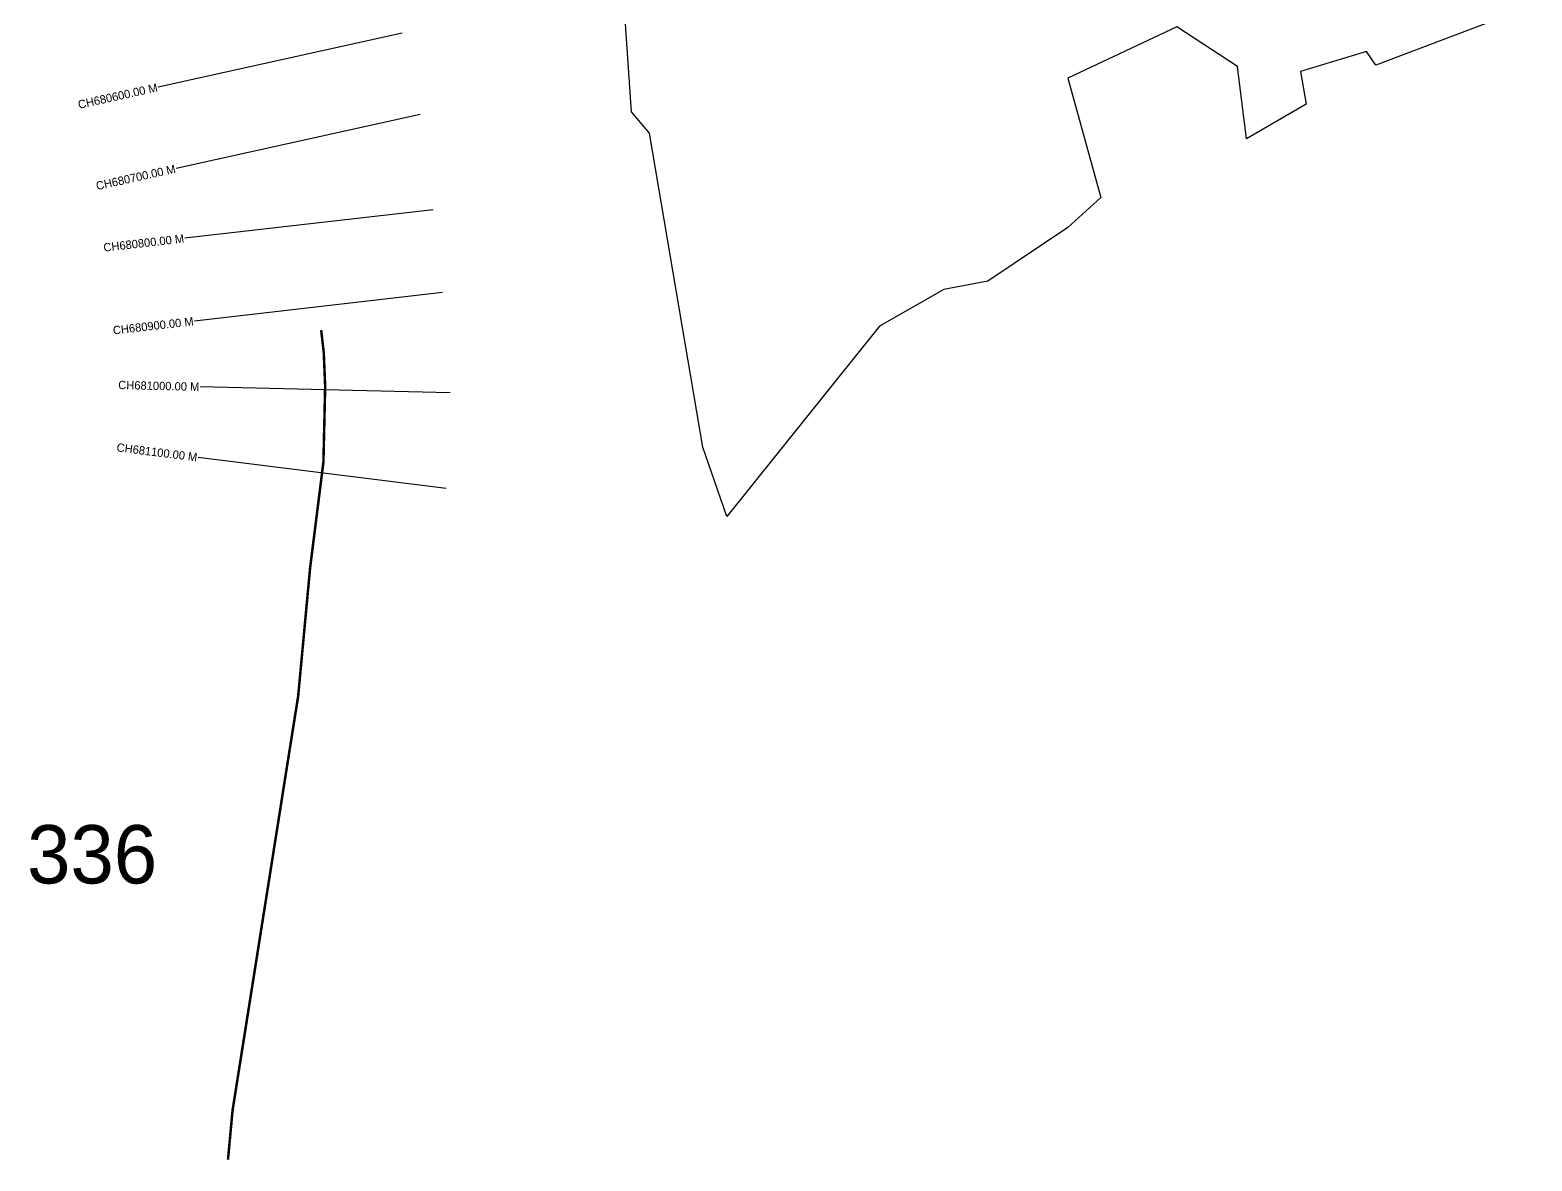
# Model space of a CAD drawing. Header units: metres. Extents: x 337591 to 340354, y 1769716 to 1773142.
# Drawn here: x 338138 to 339942, y 1769716 to 1771074 of the extents above; entities that cross this region are included whole.
import ezdxf
from ezdxf.enums import TextEntityAlignment as Align

# ---------------------------------------------------------------- set-up
doc = ezdxf.new("R2010")
doc.units = ezdxf.units.M
for name, color, linetype in [('CS', 134, 'Continuous'), ('CSMark', 6, 'Continuous'), ('NATURALLY PROTECTED', 3, 'Continuous')]:
    doc.layers.add(name, color=color, linetype=linetype)

msp = doc.modelspace()

# ---------------------------------------------------------------- linework, layer by layer
at = {"color": 6}
msp.add_lwpolyline([(339941.6, 1771102.1), (339754, 1771031.5), (339742.9, 1771048), (339663.6, 1771023.7), (339670.4, 1770984.5), (339598.8, 1770943), (339587.9, 1771029.9), (339515.3, 1771077.3), (339384.1, 1771015.8), (339424, 1770872.5), (339384.1, 1770836.7), (339288, 1770772.4), (339235.4, 1770762.4), (339158, 1770718.1), (338975, 1770489.6), (338946.1, 1770573), (338881.8, 1770950), (338860.3, 1770975.5), (338852.3, 1771092.8)], dxfattribs=at)
at = {"layer": 'CS'}
for p, q in [((338584.9, 1771069.9), (338292, 1771005.1)), ((338606.5, 1770972.3), (338313.6, 1770907.5)), ((338622, 1770857.9), (338324, 1770823.7)), ((338633.5, 1770758.6), (338335.4, 1770724.3)), ((338642.4, 1770638.3), (338342.4, 1770645.4)), ((338637.6, 1770523.3), (338339.9, 1770560.6))]:
    msp.add_line(p, q, dxfattribs=at)
at = {"layer": 'NATURALLY PROTECTED', "const_width": 3, "flags": 128}
msp.add_lwpolyline([(338487.7, 1770713.4), (338490.8, 1770686.5), (338492.5, 1770646.1), (338490.4, 1770555.1), (338474.4, 1770428), (338460.1, 1770274.3), (338443.9, 1770172.3), (338428.9, 1770077.3), (338381.3, 1769777), (338375.8, 1769717.7)], dxfattribs=at)

# ---------------------------------------------------------------- texts
at = {"insert": (338134.6, 1770119.3), "char_height": 70, "attachment_point": 1}
msp.add_mtext_dynamic_manual_height_columns('336', width=95.172, gutter_width=1, heights=[0], dxfattribs=at)
at = {"layer": 'CSMark'}
for s, rotation, p in [('CH680600.00 M', 12.4685, (338291, 1771004.9)), ('CH680700.00 M', 12.4685, (338312.6, 1770907.3)), ('CH680800.00 M', 6.5556, (338323, 1770823.6)), ('CH680900.00 M', 6.5556, (338334.4, 1770724.2)), ('CH681000.00 M', 358.6605, (338341.4, 1770645.4)), ('CH681100.00 M', 352.8501, (338338.9, 1770560.8))]:
    msp.add_text(s, height=10, rotation=rotation, dxfattribs=at).set_placement(p, align=Align.MIDDLE_RIGHT)

doc.saveas('drawing.dxf')
